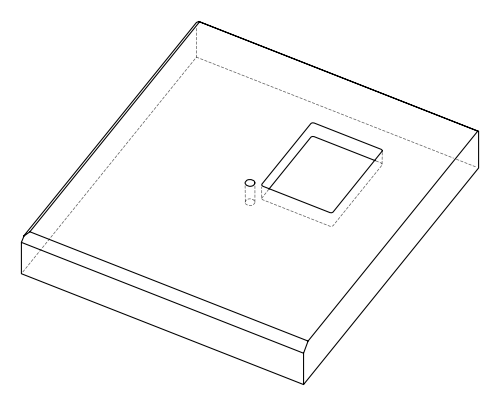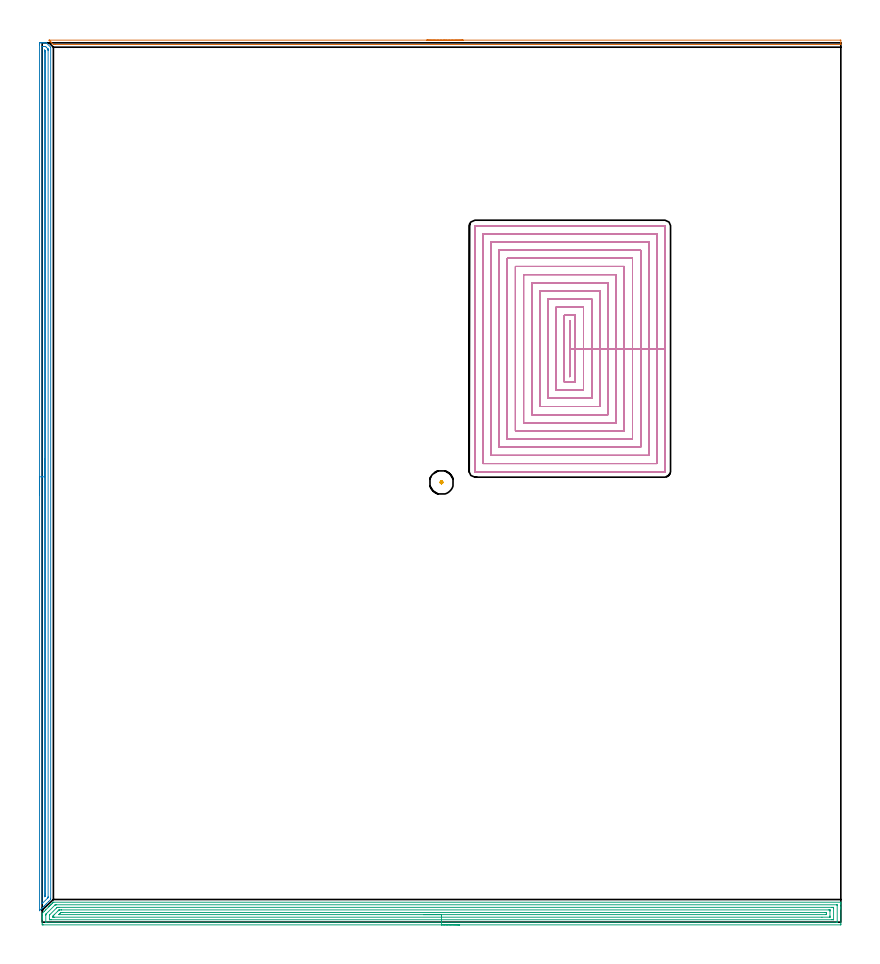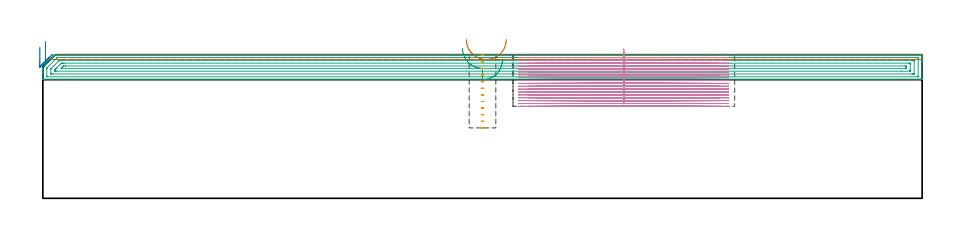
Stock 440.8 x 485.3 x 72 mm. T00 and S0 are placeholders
(PLAN: 5 operations, 2 tool changes, 161.4 min)
(1 AREA_MILL | FG_CHAMFER_SURFACE | UGT0205_001 | 3.64 min | 1275 mm3)
(2 AREA_MILL_1 | FG_CHAMFER_SURFACE_1 | UGT0205_001 | 11.57 min | 9267 mm3)
(3 AREA_MILL_2 | FG_CHAMFER_SURFACE_2 | UGT0205_001 | 17.79 min | 34279 mm3)
(4 MILL_RECTANGULAR_POCKET | POCKET_RECTANGULAR_STRAIGHT | NXT0201_008 | Follow Part, ap 1.5, ae 75% | 128.08 min | 407920 mm3)
(5 MILL_BLIND_HOLE_FROM_SOLID_MATERIAL | STEP1POCKET | UGT0201_129 | Spiral | 0.33 min | 5116 mm3)
(TOOL UGT0205_001 | Chamfer Mill 20 x 3 x 45 deg. | D20 FL50 Z2)
(TOOL NXT0201_008 | ENDMILL 6mm [2P460-0600-NA 1630] | D6 FL26 Z6)
(TOOL UGT0201_129 | Carbide End Mill 11.9 | D11.9 FL15 Z4)
(OP 1 AREA_MILL)
G17 G21 G94 G90
T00 M6
G54
G17 G0 G90 X212.3 Y486.8 S1061 M3
G43 Z82. H0
Z79.6
G94 G1 X212.338 Z78.728 F250.
X212.452 Z77.864
X212.641 Z77.012
X212.903 Z76.18
X213.237 Z75.374
X213.64 Z74.6
X214.109 Z73.864
X214.64 Z73.172
X215.229 Z72.529
X215.872 Z71.94
X216.564 Z71.409
X217.3 Z70.94
X218.074 Z70.537
X218.88 Z70.203
X219.712 Z69.941
X220.564 Z69.752
X221.429 Z69.638
X222.3 Z69.6
X440.466
X440.8 Y486.797 Z69.599
Y485.6 Z70.795
Y484.644 Z71.756
X440.797 Y484.519 Z71.873
X440.79 Y484.402 Z71.988
X440.634 Y484.4 Z72.
X7.088 Y484.401 Z71.999
X6.319 Y484.406 Z71.994
X6.25 Y484.409 Z71.991
X6.199 Y484.416 Z71.984
X6.187 Y484.42 Z71.98
X5.871 Y484.727 Z71.669
X4.998 Y485.6 Z70.796
X4.859 Y485.739 Z70.658
X4.705 Y485.893 Z70.504
X4.561 Y486.036 Z70.359
X4.413 Y486.186 Z70.212
X4.279 Y486.32 Z70.078
X4.125 Y486.473 Z69.922
X3.967 Y486.633 Z69.765
X3.85 Y486.748 Z69.646
X3.811 Y486.789 Z69.603
X3.894 Y486.796 Z69.601
X3.929 Y486.799
X222.3 Y486.8 Z69.6
X223.172 Z69.638
X224.037 Z69.752
X224.888 Z69.941
X225.72 Z70.203
X226.526 Z70.537
X227.3 Z70.94
X228.036 Z71.409
X228.728 Z71.94
X229.371 Z72.529
X229.961 Z73.172
X230.492 Z73.864
X230.96 Z74.6
X231.363 Z75.374
X231.697 Z76.18
X231.959 Z77.012
X232.148 Z77.864
X232.262 Z78.728
X232.3 Z79.6
G0 Z82.
M5
M2
(OP 2 AREA_MILL_1)
G17 G21 G94 G90
T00 M6
G54
G17 G0 G90 X-1.5 Y235.8 S1061 M3
G43 Z82. H0
Z75.8
G94 G1 Y235.838 Z74.928 F250.
Y235.952 Z74.064
Y236.141 Z73.212
Y236.403 Z72.38
Y236.737 Z71.574
Y237.14 Z70.8
Y237.609 Z70.064
Y238.14 Z69.372
Y238.729 Z68.729
Y239.372 Z68.14
Y240.064 Z67.608
Y240.8 Z67.14
Y241.574 Z66.737
Y242.38 Z66.403
Y243.212 Z66.141
Y244.064 Z65.952
Y244.929 Z65.838
Y245.8 Z65.8
Y484.254
X-1.499 Y484.686 Z65.801
X-1.494 Y485.141 Z65.802
X-1.491 Y485.29 Z65.805
X-1.045 Y485.3 Z66.249
X-0.493 Z66.804
X-0.163 Z67.133
X0.389 Z67.685
X0.718 Z68.014
X1.378 Z68.677
X2.152 Z69.451
X2.228 Y485.299 Z69.524
X2.301 Y485.29 Z69.595
X2.441 Y485.159 Z69.74
X2.453 Y485.148 Z69.753
X4.7 Y482.9 Z72.
Y13.165
X4.694 Y12.497 Z71.99
X4.687 Y12.487 Z71.986
X4.686 Y12.486 Z71.985
X3.58 Y11.379 Z70.878
X2.24 Y10.039 Z69.539
X1.794 Y9.593 Z69.092
X1.228 Y9.027 Z68.527
X1.012 Y8.811 Z68.309
X0.901 Y8.7 Z68.199
X0.368 Y8.168 Z67.667
X0.13 Y7.929 Z67.427
X0.008 Y7.807 Z67.305
X-0.492 Y7.308 Z66.808
X-0.751 Y7.047 Z66.545
X-0.885 Y6.914 Z66.412
X-1.333 Y6.467 Z65.966
X-1.486 Y6.322 Z65.813
X-1.498 Y6.313 Z65.801
X-1.5 Y6.46 Z65.8
Y245.8
X-0.086 Z67.214
X-0.085 Y483.104 Z67.215
X-0.084 Y483.206 Z67.216
X-0.082 Y483.256 Z67.218
X-0.079 Y483.277 Z67.221
X-0.068 Y483.29 Z67.232
X0.326 Y483.297 Z67.626
X0.718 Y483.299 Z68.018
X1.206 Y483.3 Z68.506
X1.6 Y483.297 Z68.9
X1.731 Y483.294 Z69.031
X1.835 Y483.29 Z69.135
X1.919 Y483.219 Z69.219
X2.248 Y482.9 Z69.548
X2.482 Y482.668 Z69.782
X3.139 Y482.007 Z70.439
X3.235 Y481.904 Z70.535
X3.279 Y481.85 Z70.579
X3.28 Y481.803 Z70.58
X3.283 Y481.6 Z70.583
X3.286 Y481.193 Z70.586
Y481.114
X3.285 Y14.058 Z70.585
X3.281 Y13.651 Z70.581
X3.279 Y13.554 Z70.579
X3.231 Y13.493 Z70.531
X3.137 Y13.394 Z70.437
X2.915 Y13.165 Z70.215
X0.035 Y10.285 Z67.335
X-0.054 Y10.199 Z67.246
X-0.07 Y10.186 Z67.23
X-0.078 Y10.18 Z67.222
X-0.08 Y10.213 Z67.22
X-0.085 Y10.406 Z67.215
X-0.086 Y245.8 Z67.214
X1.328 Z68.628
X1.329 Y480.496 Z68.629
X1.333 Y481.114 Z68.633
X1.335 Y481.269 Z68.635
X1.339 Y481.29 Z68.639
X1.391 Z68.691
X1.586 Y481.114 Z68.886
X1.6 Y481.1 Z68.9
X1.814 Y480.876 Z69.114
X1.865 Y480.821 Z69.165
X1.868 Y480.679 Z69.168
X1.87 Y480.496 Z69.17
X1.871 Y480.221 Z69.171
Y479.946
Y15.569
X1.87 Y14.951 Z69.17
X1.867 Y14.68 Z69.167
X1.865 Y14.589 Z69.165
X1.811 Y14.522 Z69.111
X1.6 Y14.302 Z68.9
X1.48 Y14.18 Z68.78
X1.358 Y14.058 Z68.658
X1.346 Y14.051 Z68.646
X1.338 Y14.048 Z68.638
X1.334 Y14.058 Z68.634
X1.332 Y14.08 Z68.632
X1.329 Y14.332 Z68.629
X1.328 Y245.8 Z68.628
Y246.672 Z68.666
Y247.537 Z68.78
Y248.388 Z68.969
Y249.22 Z69.231
Y250.026 Z69.565
Y250.8 Z69.968
Y251.536 Z70.437
Y252.228 Z70.968
Y252.871 Z71.557
Y253.461 Z72.201
Y253.992 Z72.893
Y254.46 Z73.628
Y254.863 Z74.402
Y255.197 Z75.208
Y255.459 Z76.04
Y255.648 Z76.892
Y255.762 Z77.757
Y255.8 Z78.628
G0 Z82.
M5
M2
(OP 3 AREA_MILL_2)
G17 G21 G94 G90
T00 M6
G54
G17 G0 G90 X230.4 Y-1.5 S1061 M3
G43 Z82. H0
Z69.5
G94 G1 X230.362 Z68.628 F250.
X230.248 Z67.763
X230.059 Z66.912
X229.797 Z66.08
X229.463 Z65.274
X229.06 Z64.5
X228.592 Z63.764
X228.06 Z63.072
X227.471 Z62.429
X226.828 Z61.84
X226.136 Z61.308
X225.4 Z60.84
X224.626 Z60.437
X223.82 Z60.103
X222.988 Z59.841
X222.136 Z59.652
X221.272 Z59.538
X220.4 Z59.5
X0.619
X0.121 Y-1.495 Z59.503
X0.009 Y-1.491 Z59.505
X0. Y-1.001 Z59.995
Y1.653 Z62.647
Y2.197 Z63.194
Y2.538 Z63.534
Y3.082 Z64.078
Y3.423 Z64.418
Y4.105 Z65.105
Y4.8 Z65.8
X1.066 Y5.866 Z66.865
X1.959 Y6.759 Z67.759
X3.636 Y8.437 Z69.435
X3.746 Y8.548 Z69.544
X4.087 Y8.887 Z69.886
X4.293 Y9.093 Z70.092
X4.521 Y9.322 Z70.32
X4.639 Y9.441 Z70.437
X5.007 Y9.807 Z70.807
X5.161 Y9.961 Z70.961
X5.699 Y10.501 Z71.496
X5.865 Y10.666 Z71.664
X5.979 Y10.78 Z71.778
X6.141 Y10.944 Z71.939
X6.168 Y10.967 Z71.963
X6.205 Y10.996 Z71.989
X6.426 Y11. Z72.
X440.628
X440.79 Y10.997 Z71.988
X440.793 Y10.979 Z71.97
X440.8 Y10.615 Z71.615
Y10.299 Z71.299
Y9.617 Z70.611
Y8.39 Z69.387
Y7.847 Z68.841
Y7.234 Z68.229
Y-1.001 Z59.996
X440.798 Y-1.276 Z59.722
X440.79 Y-1.492 Z59.506
X440.572 Y-1.499 Z59.499
X220.4 Y-1.5 Z59.5
Y-0.086 Z60.914
X2.374 Y-0.085 Z60.915
X2.01 Y-0.071 Z60.929
X2.005 Y0.04 Z61.04
X2.001 Y0.285 Z61.285
Y3.824 Z64.824
X2.01 Y4.308 Z65.308
X2.016 Y4.355 Z65.355
X2.05 Y4.395 Z65.395
X2.107 Y4.456 Z65.456
X6.873 Y9.223 Z70.223
X7.071 Y9.42 Z70.42
X7.173 Y9.518 Z70.518
X7.236 Y9.574 Z70.574
X7.336 Y9.579 Z70.579
X7.766 Y9.585 Z70.585
X7.797 Y9.586 Z70.586
X438.426 Y9.585 Z70.585
X438.79 Y9.571 Z70.571
X438.795 Y9.46 Z70.46
X438.799 Y9.215 Z70.215
Y0.367 Z61.367
X438.792 Y-0.035 Z60.965
X438.789 Y-0.08 Z60.92
X438.771 Y-0.082 Z60.918
X438.718 Y-0.085 Z60.915
X438.61 Y-0.086 Z60.914
X438.394
X220.4
Y1.328 Z62.328
X5.086 Y1.329 Z62.329
X4.519
X4.193 Y1.333 Z62.333
X4.084 Y1.335 Z62.335
X4.01 Y1.341 Z62.341
X4.006 Y1.462 Z62.462
X4.002 Y1.653 Z62.653
X4. Y1.844 Z62.844
X4.002 Y3.612 Z64.612
X4.01 Y3.804 Z64.804
X4.018 Y3.907 Z64.907
X4.063 Y3.956 Z64.956
X4.193 Y4.092 Z65.092
X7.947 Y7.847 Z68.847
X8.188 Y8.08 Z69.08
X8.257 Y8.146 Z69.146
X8.289 Y8.165 Z69.165
X8.337 Y8.167 Z69.167
X8.66 Y8.17 Z69.17
X9.226 Y8.171 Z69.171
X9.553
X435.714
X436.281 Y8.17 Z69.17
X436.607 Y8.167 Z69.167
X436.716 Y8.164 Z69.164
X436.79 Y8.158 Z69.158
X436.794 Y8.038 Z69.038
X436.798 Y7.847 Z68.847
X436.8 Y7.656 Z68.656
X436.799 Y1.463 Z62.463
X436.796 Y1.399 Z62.399
X436.79 Y1.349 Z62.349
X436.784 Y1.335 Z62.335
X436.77 Y1.334 Z62.334
X436.607 Y1.331 Z62.331
X436.042 Y1.329 Z62.329
X435.714 Y1.328 Z62.328
X220.4
Y2.743 Z63.743
X6.666
X6.115 Y2.744 Z63.744
X6.058 Y2.746 Z63.746
X6.021 Y2.749 Z63.749
X6.01 Y2.755 Z63.755
X6.008 Y2.778 Z63.778
X6.004 Y2.986 Z63.986
X6.005 Y3.397 Z64.397
X6.01 Y3.423 Z64.423
X6.426 Y3.865 Z64.865
X6.856 Y4.308 Z65.308
X6.864 Y4.316 Z65.316
X8.66 Y6.111 Z67.111
X9.089 Y6.537 Z67.537
X9.248 Y6.69 Z67.69
X9.304 Y6.743 Z67.743
X9.382 Y6.75 Z67.75
X9.553 Y6.754 Z67.754
X9.761 Y6.756 Z67.756
X10.447 Y6.757 Z67.757
X10.653
X434.134
X434.685 Y6.756 Z67.756
X434.742 Y6.754 Z67.754
X434.779 Y6.751 Z67.751
X434.79 Y6.745 Z67.745
X434.792 Y6.722 Z67.722
X434.797 Y6.514 Z67.514
X434.8 Y6.098 Z67.098
Y3.423 Z64.423
X434.796 Y2.991 Z63.991
X434.792 Y2.775 Z63.775
X434.79 Y2.753 Z63.753
X434.77 Y2.75 Z63.75
X434.712 Y2.746 Z63.746
X434.613 Y2.744 Z63.744
X430.387 Y2.743 Z63.743
X220.4
Y4.157 Z65.157
X9.401
X9.3 Y4.159 Z65.159
X9.219 Y4.161 Z65.161
X9.179 Y4.163 Z65.163
X9.193 Y4.182 Z65.182
X9.31 Y4.308 Z65.308
X9.429 Y4.43 Z65.43
X9.553 Y4.555 Z65.555
X9.874 Y4.875 Z65.875
X10.194 Y5.192 Z66.192
X10.322 Y5.315 Z66.315
X10.342 Y5.332 Z66.332
X10.372 Y5.336 Z66.336
X10.447 Y5.338 Z66.338
X11.188 Y5.343 Z66.343
X11.34
X432.14
X432.79 Y5.336 Z66.336
X432.793 Y5.285 Z66.285
X432.796 Y5.192 Z66.192
X432.8 Y4.539 Z65.539
X432.799 Y4.308 Z65.308
X432.797 Y4.226 Z65.226
X432.794 Y4.186 Z65.186
X432.791 Y4.171 Z65.171
X432.748 Y4.164 Z65.164
X432.445 Y4.159 Z65.159
X432.292 Y4.157 Z65.157
X220.4
X219.528 Z65.195
X218.664 Z65.309
X217.812 Z65.498
X216.98 Z65.76
X216.174 Z66.094
X215.4 Z66.497
X214.664 Z66.965
X213.972 Z67.496
X213.329 Z68.086
X212.74 Z68.729
X212.208 Z69.421
X211.74 Z70.157
X211.337 Z70.931
X211.003 Z71.737
X210.741 Z72.569
X210.552 Z73.42
X210.438 Z74.285
X210.4 Z75.157
G0 Z82.
M5
M2
(OP 4 MILL_RECTANGULAR_POCKET)
G17 G21 G94 G90
T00 M6
G54
G17 G0 G90 X291.2 Y302.166 S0 M3
G43 Z82. H1
Z75.
G94 G1 Y301.1 Z74.714 F250.
X291.3 Z74.687
Y316.5 Z70.561
Y331.9 F500.
X291.2
Y301.1
X291.3
Y316.5
X294.3
Y334.9
X288.2
Y298.1
X294.3
Y316.5
X298.8
Y339.4
X283.7
Y293.6
X298.8
Y316.5
X303.3
Y343.9
X279.2
Y289.1
X303.3
Y316.5
X307.8
Y348.4
X274.7
Y284.6
X307.8
Y316.5
X312.3
Y352.9
X270.2
Y280.1
X312.3
Y316.5
X316.8
Y357.4
X265.7
Y275.6
X316.8
Y316.5
X321.3
Y361.9
X261.2
Y271.1
X321.3
Y316.5
X325.8
Y366.4
X256.7
Y266.6
X325.8
Y316.5
X330.3
Y370.9
X252.2
Y262.1
X330.3
Y316.5
X334.8
Y375.4
X247.7
Y257.6
X334.8
Y316.5
X339.3
Y379.9
X243.2
Y253.1
X339.3
Y316.5
X343.8
Y384.3
X343.795 Y384.355
X343.755 Y384.395
X343.7 Y384.4
X238.8
X238.745 Y384.395
X238.705 Y384.355
X238.7 Y384.3
Y248.7
X238.705 Y248.645
X238.745 Y248.605
X238.8 Y248.6
X343.7
X343.755 Y248.605
X343.795 Y248.645
X343.8 Y248.7
Y316.5
Y317.5
G0 X291.2 Y302.166 Z73.561
G1 Y301.1 Z73.275 F250.
X291.3 Z73.249
Y316.5 Z69.122
Y331.9 F500.
X291.2
Y301.1
X291.3
Y316.5
X294.3
Y334.9
X288.2
Y298.1
X294.3
Y316.5
X298.8
Y339.4
X283.7
Y293.6
X298.8
Y316.5
X303.3
Y343.9
X279.2
Y289.1
X303.3
Y316.5
X307.8
Y348.4
X274.7
Y284.6
X307.8
Y316.5
X312.3
Y352.9
X270.2
Y280.1
X312.3
Y316.5
X316.8
Y357.4
X265.7
Y275.6
X316.8
Y316.5
X321.3
Y361.9
X261.2
Y271.1
X321.3
Y316.5
X325.8
Y366.4
X256.7
Y266.6
X325.8
Y316.5
X330.3
Y370.9
X252.2
Y262.1
X330.3
Y316.5
X334.8
Y375.4
X247.7
Y257.6
X334.8
Y316.5
X339.3
Y379.9
X243.2
Y253.1
X339.3
Y316.5
X343.8
Y384.3
X343.795 Y384.355
X343.755 Y384.395
X343.7 Y384.4
X238.8
X238.745 Y384.395
X238.705 Y384.355
X238.7 Y384.3
Y248.7
X238.705 Y248.645
X238.745 Y248.605
X238.8 Y248.6
X343.7
X343.755 Y248.605
X343.795 Y248.645
X343.8 Y248.7
Y316.5
Y317.5
G0 X291.2 Y302.166 Z72.122
G1 Y301.1 Z71.836 F250.
X291.3 Z71.81
Y316.5 Z67.683
Y331.9 F500.
X291.2
Y301.1
X291.3
Y316.5
X294.3
Y334.9
X288.2
Y298.1
X294.3
Y316.5
X298.8
Y339.4
X283.7
Y293.6
X298.8
Y316.5
X303.3
Y343.9
X279.2
Y289.1
X303.3
Y316.5
X307.8
Y348.4
X274.7
Y284.6
X307.8
Y316.5
X312.3
Y352.9
X270.2
Y280.1
X312.3
Y316.5
X316.8
Y357.4
X265.7
Y275.6
X316.8
Y316.5
X321.3
Y361.9
X261.2
Y271.1
X321.3
Y316.5
X325.8
Y366.4
X256.7
Y266.6
X325.8
Y316.5
X330.3
Y370.9
X252.2
Y262.1
X330.3
Y316.5
X334.8
Y375.4
X247.7
Y257.6
X334.8
Y316.5
X339.3
Y379.9
X243.2
Y253.1
X339.3
Y316.5
X343.8
Y384.3
X343.795 Y384.355
X343.755 Y384.395
X343.7 Y384.4
X238.8
X238.745 Y384.395
X238.705 Y384.355
X238.7 Y384.3
Y248.7
X238.705 Y248.645
X238.745 Y248.605
X238.8 Y248.6
X343.7
X343.755 Y248.605
X343.795 Y248.645
X343.8 Y248.7
Y316.5
Y317.5
G0 X291.2 Y302.166 Z70.683
G1 Y301.1 Z70.398 F250.
X291.3 Z70.371
Y316.5 Z66.244
Y331.9 F500.
X291.2
Y301.1
X291.3
Y316.5
X294.3
Y334.9
X288.2
Y298.1
X294.3
Y316.5
X298.8
Y339.4
X283.7
Y293.6
X298.8
Y316.5
X303.3
Y343.9
X279.2
Y289.1
X303.3
Y316.5
X307.8
Y348.4
X274.7
Y284.6
X307.8
Y316.5
X312.3
Y352.9
X270.2
Y280.1
X312.3
Y316.5
X316.8
Y357.4
X265.7
Y275.6
X316.8
Y316.5
X321.3
Y361.9
X261.2
Y271.1
X321.3
Y316.5
X325.8
Y366.4
X256.7
Y266.6
X325.8
Y316.5
X330.3
Y370.9
X252.2
Y262.1
X330.3
Y316.5
X334.8
Y375.4
X247.7
Y257.6
X334.8
Y316.5
X339.3
Y379.9
X243.2
Y253.1
X339.3
Y316.5
X343.8
Y384.3
X343.795 Y384.355
X343.755 Y384.395
X343.7 Y384.4
X238.8
X238.745 Y384.395
X238.705 Y384.355
X238.7 Y384.3
Y248.7
X238.705 Y248.645
X238.745 Y248.605
X238.8 Y248.6
X343.7
X343.755 Y248.605
X343.795 Y248.645
X343.8 Y248.7
Y316.5
Y317.5
G0 X291.2 Y302.166 Z69.244
G1 Y301.1 Z68.959 F250.
X291.3 Z68.932
Y316.5 Z64.805
Y331.9 F500.
X291.2
Y301.1
X291.3
Y316.5
X294.3
Y334.9
X288.2
Y298.1
X294.3
Y316.5
X298.8
Y339.4
X283.7
Y293.6
X298.8
Y316.5
X303.3
Y343.9
X279.2
Y289.1
X303.3
Y316.5
X307.8
Y348.4
X274.7
Y284.6
X307.8
Y316.5
X312.3
Y352.9
X270.2
Y280.1
X312.3
Y316.5
X316.8
Y357.4
X265.7
Y275.6
X316.8
Y316.5
X321.3
Y361.9
X261.2
Y271.1
X321.3
Y316.5
X325.8
Y366.4
X256.7
Y266.6
X325.8
Y316.5
X330.3
Y370.9
X252.2
Y262.1
X330.3
Y316.5
X334.8
Y375.4
X247.7
Y257.6
X334.8
Y316.5
X339.3
Y379.9
X243.2
Y253.1
X339.3
Y316.5
X343.8
Y384.3
X343.795 Y384.355
X343.755 Y384.395
X343.7 Y384.4
X238.8
X238.745 Y384.395
X238.705 Y384.355
X238.7 Y384.3
Y248.7
X238.705 Y248.645
X238.745 Y248.605
X238.8 Y248.6
X343.7
X343.755 Y248.605
X343.795 Y248.645
X343.8 Y248.7
Y316.5
Y317.5
G0 X291.2 Y302.166 Z67.805
G1 Y301.1 Z67.52 F250.
X291.3 Z67.493
Y316.5 Z63.367
Y331.9 F500.
X291.2
Y301.1
X291.3
Y316.5
X294.3
Y334.9
X288.2
Y298.1
X294.3
Y316.5
X298.8
Y339.4
X283.7
Y293.6
X298.8
Y316.5
X303.3
Y343.9
X279.2
Y289.1
X303.3
Y316.5
X307.8
Y348.4
X274.7
Y284.6
X307.8
Y316.5
X312.3
Y352.9
X270.2
Y280.1
X312.3
Y316.5
X316.8
Y357.4
X265.7
Y275.6
X316.8
Y316.5
X321.3
Y361.9
X261.2
Y271.1
X321.3
Y316.5
X325.8
Y366.4
X256.7
Y266.6
X325.8
Y316.5
X330.3
Y370.9
X252.2
Y262.1
X330.3
Y316.5
X334.8
Y375.4
X247.7
Y257.6
X334.8
Y316.5
X339.3
Y379.9
X243.2
Y253.1
X339.3
Y316.5
X343.8
Y384.3
X343.795 Y384.355
X343.755 Y384.395
X343.7 Y384.4
X238.8
X238.745 Y384.395
X238.705 Y384.355
X238.7 Y384.3
Y248.7
X238.705 Y248.645
X238.745 Y248.605
X238.8 Y248.6
X343.7
X343.755 Y248.605
X343.795 Y248.645
X343.8 Y248.7
Y316.5
Y317.5
G0 X291.2 Y302.166 Z66.367
G1 Y301.1 Z66.081 F250.
X291.3 Z66.054
Y316.5 Z61.928
Y331.9 F500.
X291.2
Y301.1
X291.3
Y316.5
X294.3
Y334.9
X288.2
Y298.1
X294.3
Y316.5
X298.8
Y339.4
X283.7
Y293.6
X298.8
Y316.5
X303.3
Y343.9
X279.2
Y289.1
X303.3
Y316.5
X307.8
Y348.4
X274.7
Y284.6
X307.8
Y316.5
X312.3
Y352.9
X270.2
Y280.1
X312.3
Y316.5
X316.8
Y357.4
X265.7
Y275.6
X316.8
Y316.5
X321.3
Y361.9
X261.2
Y271.1
X321.3
Y316.5
X325.8
Y366.4
X256.7
Y266.6
X325.8
Y316.5
X330.3
Y370.9
X252.2
Y262.1
X330.3
Y316.5
X334.8
Y375.4
X247.7
Y257.6
X334.8
Y316.5
X339.3
Y379.9
X243.2
Y253.1
X339.3
Y316.5
X343.8
Y384.3
X343.795 Y384.355
X343.755 Y384.395
X343.7 Y384.4
X238.8
X238.745 Y384.395
X238.705 Y384.355
X238.7 Y384.3
Y248.7
X238.705 Y248.645
X238.745 Y248.605
X238.8 Y248.6
X343.7
X343.755 Y248.605
X343.795 Y248.645
X343.8 Y248.7
Y316.5
Y317.5
G0 X291.2 Y302.166 Z64.928
G1 Y301.1 Z64.642 F250.
X291.3 Z64.615
Y316.5 Z60.489
Y331.9 F500.
X291.2
Y301.1
X291.3
Y316.5
X294.3
Y334.9
X288.2
Y298.1
X294.3
Y316.5
X298.8
Y339.4
X283.7
Y293.6
X298.8
Y316.5
X303.3
Y343.9
X279.2
Y289.1
X303.3
Y316.5
X307.8
Y348.4
X274.7
Y284.6
X307.8
Y316.5
X312.3
Y352.9
X270.2
Y280.1
X312.3
Y316.5
X316.8
Y357.4
X265.7
Y275.6
X316.8
Y316.5
X321.3
Y361.9
X261.2
Y271.1
X321.3
Y316.5
X325.8
Y366.4
X256.7
Y266.6
X325.8
Y316.5
X330.3
Y370.9
X252.2
Y262.1
X330.3
Y316.5
X334.8
Y375.4
X247.7
Y257.6
X334.8
Y316.5
X339.3
Y379.9
X243.2
Y253.1
X339.3
Y316.5
X343.8
Y384.3
X343.795 Y384.355
X343.755 Y384.395
X343.7 Y384.4
X238.8
X238.745 Y384.395
X238.705 Y384.355
X238.7 Y384.3
Y248.7
X238.705 Y248.645
X238.745 Y248.605
X238.8 Y248.6
X343.7
X343.755 Y248.605
X343.795 Y248.645
X343.8 Y248.7
Y316.5
Y317.5
G0 X291.2 Y302.166 Z63.489
G1 Y301.1 Z63.203 F250.
X291.3 Z63.176
Y316.5 Z59.05
Y331.9 F500.
X291.2
Y301.1
X291.3
Y316.5
X294.3
Y334.9
X288.2
Y298.1
X294.3
Y316.5
X298.8
Y339.4
X283.7
Y293.6
X298.8
Y316.5
X303.3
Y343.9
X279.2
Y289.1
X303.3
Y316.5
X307.8
Y348.4
X274.7
Y284.6
X307.8
Y316.5
X312.3
Y352.9
X270.2
Y280.1
X312.3
Y316.5
X316.8
Y357.4
X265.7
Y275.6
X316.8
Y316.5
X321.3
Y361.9
X261.2
Y271.1
X321.3
Y316.5
X325.8
Y366.4
X256.7
Y266.6
X325.8
Y316.5
X330.3
Y370.9
X252.2
Y262.1
X330.3
Y316.5
X334.8
Y375.4
X247.7
Y257.6
X334.8
Y316.5
X339.3
Y379.9
X243.2
Y253.1
X339.3
Y316.5
X343.8
Y384.3
X343.795 Y384.355
X343.755 Y384.395
X343.7 Y384.4
X238.8
X238.745 Y384.395
X238.705 Y384.355
X238.7 Y384.3
Y248.7
X238.705 Y248.645
X238.745 Y248.605
X238.8 Y248.6
X343.7
X343.755 Y248.605
X343.795 Y248.645
X343.8 Y248.7
Y316.5
Y317.5
G0 X291.2 Y302.166 Z62.05
G1 Y301.1 Z61.764 F250.
X291.3 Z61.737
Y316.5 Z57.611
Y331.9 F500.
X291.2
Y301.1
X291.3
Y316.5
X294.3
Y334.9
X288.2
Y298.1
X294.3
Y316.5
X298.8
Y339.4
X283.7
Y293.6
X298.8
Y316.5
X303.3
Y343.9
X279.2
Y289.1
X303.3
Y316.5
X307.8
Y348.4
X274.7
Y284.6
X307.8
Y316.5
X312.3
Y352.9
X270.2
Y280.1
X312.3
Y316.5
X316.8
Y357.4
X265.7
Y275.6
X316.8
Y316.5
X321.3
Y361.9
X261.2
Y271.1
X321.3
Y316.5
X325.8
Y366.4
X256.7
Y266.6
X325.8
Y316.5
X330.3
Y370.9
X252.2
Y262.1
X330.3
Y316.5
X334.8
Y375.4
X247.7
Y257.6
X334.8
Y316.5
X339.3
Y379.9
X243.2
Y253.1
X339.3
Y316.5
X343.8
Y384.3
X343.795 Y384.355
X343.755 Y384.395
X343.7 Y384.4
X238.8
X238.745 Y384.395
X238.705 Y384.355
X238.7 Y384.3
Y248.7
X238.705 Y248.645
X238.745 Y248.605
X238.8 Y248.6
X343.7
X343.755 Y248.605
X343.795 Y248.645
X343.8 Y248.7
Y316.5
Y317.5
G0 X291.2 Y302.166 Z60.611
G1 Y301.1 Z60.325 F250.
X291.3 Z60.299
Y316.5 Z56.172
Y331.9 F500.
X291.2
Y301.1
X291.3
Y316.5
X294.3
Y334.9
X288.2
Y298.1
X294.3
Y316.5
X298.8
Y339.4
X283.7
Y293.6
X298.8
Y316.5
X303.3
Y343.9
X279.2
Y289.1
X303.3
Y316.5
X307.8
Y348.4
X274.7
Y284.6
X307.8
Y316.5
X312.3
Y352.9
X270.2
Y280.1
X312.3
Y316.5
X316.8
Y357.4
X265.7
Y275.6
X316.8
Y316.5
X321.3
Y361.9
X261.2
Y271.1
X321.3
Y316.5
X325.8
Y366.4
X256.7
Y266.6
X325.8
Y316.5
X330.3
Y370.9
X252.2
Y262.1
X330.3
Y316.5
X334.8
Y375.4
X247.7
Y257.6
X334.8
Y316.5
X339.3
Y379.9
X243.2
Y253.1
X339.3
Y316.5
X343.8
Y384.3
X343.795 Y384.355
X343.755 Y384.395
X343.7 Y384.4
X238.8
X238.745 Y384.395
X238.705 Y384.355
X238.7 Y384.3
Y248.7
X238.705 Y248.645
X238.745 Y248.605
X238.8 Y248.6
X343.7
X343.755 Y248.605
X343.795 Y248.645
X343.8 Y248.7
Y316.5
Y317.5
G0 X291.2 Y302.166 Z59.172
G1 Y301.1 Z58.887 F250.
X291.3 Z58.86
Y316.5 Z54.733
Y331.9 F500.
X291.2
Y301.1
X291.3
Y316.5
X294.3
Y334.9
X288.2
Y298.1
X294.3
Y316.5
X298.8
Y339.4
X283.7
Y293.6
X298.8
Y316.5
X303.3
Y343.9
X279.2
Y289.1
X303.3
Y316.5
X307.8
Y348.4
X274.7
Y284.6
X307.8
Y316.5
X312.3
Y352.9
X270.2
Y280.1
X312.3
Y316.5
X316.8
Y357.4
X265.7
Y275.6
X316.8
Y316.5
X321.3
Y361.9
X261.2
Y271.1
X321.3
Y316.5
X325.8
Y366.4
X256.7
Y266.6
X325.8
Y316.5
X330.3
Y370.9
X252.2
Y262.1
X330.3
Y316.5
X334.8
Y375.4
X247.7
Y257.6
X334.8
Y316.5
X339.3
Y379.9
X243.2
Y253.1
X339.3
Y316.5
X343.8
Y384.3
X343.795 Y384.355
X343.755 Y384.395
X343.7 Y384.4
X238.8
X238.745 Y384.395
X238.705 Y384.355
X238.7 Y384.3
Y248.7
X238.705 Y248.645
X238.745 Y248.605
X238.8 Y248.6
X343.7
X343.755 Y248.605
X343.795 Y248.645
X343.8 Y248.7
Y316.5
Y317.5
G0 X291.2 Y302.166 Z57.733
G1 Y301.1 Z57.448 F250.
X291.3 Z57.421
Y316.5 Z53.294
Y331.9 F500.
X291.2
Y301.1
X291.3
Y316.5
X294.3
Y334.9
X288.2
Y298.1
X294.3
Y316.5
X298.8
Y339.4
X283.7
Y293.6
X298.8
Y316.5
X303.3
Y343.9
X279.2
Y289.1
X303.3
Y316.5
X307.8
Y348.4
X274.7
Y284.6
X307.8
Y316.5
X312.3
Y352.9
X270.2
Y280.1
X312.3
Y316.5
X316.8
Y357.4
X265.7
Y275.6
X316.8
Y316.5
X321.3
Y361.9
X261.2
Y271.1
X321.3
Y316.5
X325.8
Y366.4
X256.7
Y266.6
X325.8
Y316.5
X330.3
Y370.9
X252.2
Y262.1
X330.3
Y316.5
X334.8
Y375.4
X247.7
Y257.6
X334.8
Y316.5
X339.3
Y379.9
X243.2
Y253.1
X339.3
Y316.5
X343.8
Y384.3
X343.795 Y384.355
X343.755 Y384.395
X343.7 Y384.4
X238.8
X238.745 Y384.395
X238.705 Y384.355
X238.7 Y384.3
Y248.7
X238.705 Y248.645
X238.745 Y248.605
X238.8 Y248.6
X343.7
X343.755 Y248.605
X343.795 Y248.645
X343.8 Y248.7
Y316.5
Y317.5
G0 X291.2 Y302.166 Z56.294
G1 Y301.1 Z56.009 F250.
X291.3 Z55.982
Y316.5 Z51.856
Y331.9 F500.
X291.2
Y301.1
X291.3
Y316.5
X294.3
Y334.9
X288.2
Y298.1
X294.3
Y316.5
X298.8
Y339.4
X283.7
Y293.6
X298.8
Y316.5
X303.3
Y343.9
X279.2
Y289.1
X303.3
Y316.5
X307.8
Y348.4
X274.7
Y284.6
X307.8
Y316.5
X312.3
Y352.9
X270.2
Y280.1
X312.3
Y316.5
X316.8
Y357.4
X265.7
Y275.6
X316.8
Y316.5
X321.3
Y361.9
X261.2
Y271.1
X321.3
Y316.5
X325.8
Y366.4
X256.7
Y266.6
X325.8
Y316.5
X330.3
Y370.9
X252.2
Y262.1
X330.3
Y316.5
X334.8
Y375.4
X247.7
Y257.6
X334.8
Y316.5
X339.3
Y379.9
X243.2
Y253.1
X339.3
Y316.5
X343.8
Y384.3
X343.795 Y384.355
X343.755 Y384.395
X343.7 Y384.4
X238.8
X238.745 Y384.395
X238.705 Y384.355
X238.7 Y384.3
Y248.7
X238.705 Y248.645
X238.745 Y248.605
X238.8 Y248.6
X343.7
X343.755 Y248.605
X343.795 Y248.645
X343.8 Y248.7
Y316.5
Y317.5
G0 X291.2 Y302.166 Z54.856
G1 Y301.1 Z54.57 F250.
X291.3 Z54.543
Y316.5 Z50.417
Y331.9 F500.
X291.2
Y301.1
X291.3
Y316.5
X294.3
Y334.9
X288.2
Y298.1
X294.3
Y316.5
X298.8
Y339.4
X283.7
Y293.6
X298.8
Y316.5
X303.3
Y343.9
X279.2
Y289.1
X303.3
Y316.5
X307.8
Y348.4
X274.7
Y284.6
X307.8
Y316.5
X312.3
Y352.9
X270.2
Y280.1
X312.3
Y316.5
X316.8
Y357.4
X265.7
Y275.6
X316.8
Y316.5
X321.3
Y361.9
X261.2
Y271.1
X321.3
Y316.5
X325.8
Y366.4
X256.7
Y266.6
X325.8
Y316.5
X330.3
Y370.9
X252.2
Y262.1
X330.3
Y316.5
X334.8
Y375.4
X247.7
Y257.6
X334.8
Y316.5
X339.3
Y379.9
X243.2
Y253.1
X339.3
Y316.5
X343.8
Y384.3
X343.795 Y384.355
X343.755 Y384.395
X343.7 Y384.4
X238.8
X238.745 Y384.395
X238.705 Y384.355
X238.7 Y384.3
Y248.7
X238.705 Y248.645
X238.745 Y248.605
X238.8 Y248.6
X343.7
X343.755 Y248.605
X343.795 Y248.645
X343.8 Y248.7
Y316.5
Y317.5
G0 X291.2 Y302.166 Z53.417
G1 Y301.1 Z53.131 F250.
X291.3 Z53.104
Y316.5 Z48.978
Y331.9 F500.
X291.2
Y301.1
X291.3
Y316.5
X294.3
Y334.9
X288.2
Y298.1
X294.3
Y316.5
X298.8
Y339.4
X283.7
Y293.6
X298.8
Y316.5
X303.3
Y343.9
X279.2
Y289.1
X303.3
Y316.5
X307.8
Y348.4
X274.7
Y284.6
X307.8
Y316.5
X312.3
Y352.9
X270.2
Y280.1
X312.3
Y316.5
X316.8
Y357.4
X265.7
Y275.6
X316.8
Y316.5
X321.3
Y361.9
X261.2
Y271.1
X321.3
Y316.5
X325.8
Y366.4
X256.7
Y266.6
X325.8
Y316.5
X330.3
Y370.9
X252.2
Y262.1
X330.3
Y316.5
X334.8
Y375.4
X247.7
Y257.6
X334.8
Y316.5
X339.3
Y379.9
X243.2
Y253.1
X339.3
Y316.5
X343.8
Y384.3
X343.795 Y384.355
X343.755 Y384.395
X343.7 Y384.4
X238.8
X238.745 Y384.395
X238.705 Y384.355
X238.7 Y384.3
Y248.7
X238.705 Y248.645
X238.745 Y248.605
X238.8 Y248.6
X343.7
X343.755 Y248.605
X343.795 Y248.645
X343.8 Y248.7
Y316.5
Y317.5
G0 X291.2 Y302.166 Z51.978
G1 Y301.1 Z51.692 F250.
X291.3 Z51.665
Y316.5 Z47.539
Y331.9 F500.
X291.2
Y301.1
X291.3
Y316.5
X294.3
Y334.9
X288.2
Y298.1
X294.3
Y316.5
X298.8
Y339.4
X283.7
Y293.6
X298.8
Y316.5
X303.3
Y343.9
X279.2
Y289.1
X303.3
Y316.5
X307.8
Y348.4
X274.7
Y284.6
X307.8
Y316.5
X312.3
Y352.9
X270.2
Y280.1
X312.3
Y316.5
X316.8
Y357.4
X265.7
Y275.6
X316.8
Y316.5
X321.3
Y361.9
X261.2
Y271.1
X321.3
Y316.5
X325.8
Y366.4
X256.7
Y266.6
X325.8
Y316.5
X330.3
Y370.9
X252.2
Y262.1
X330.3
Y316.5
X334.8
Y375.4
X247.7
Y257.6
X334.8
Y316.5
X339.3
Y379.9
X243.2
Y253.1
X339.3
Y316.5
X343.8
Y384.3
X343.795 Y384.355
X343.755 Y384.395
X343.7 Y384.4
X238.8
X238.745 Y384.395
X238.705 Y384.355
X238.7 Y384.3
Y248.7
X238.705 Y248.645
X238.745 Y248.605
X238.8 Y248.6
X343.7
X343.755 Y248.605
X343.795 Y248.645
X343.8 Y248.7
Y316.5
Y317.5
G0 X291.2 Y302.166 Z50.539
G1 Y301.1 Z50.253 F250.
X291.3 Z50.226
Y316.5 Z46.1
Y331.9 F500.
X291.2
Y301.1
X291.3
Y316.5
X294.3
Y334.9
X288.2
Y298.1
X294.3
Y316.5
X298.8
Y339.4
X283.7
Y293.6
X298.8
Y316.5
X303.3
Y343.9
X279.2
Y289.1
X303.3
Y316.5
X307.8
Y348.4
X274.7
Y284.6
X307.8
Y316.5
X312.3
Y352.9
X270.2
Y280.1
X312.3
Y316.5
X316.8
Y357.4
X265.7
Y275.6
X316.8
Y316.5
X321.3
Y361.9
X261.2
Y271.1
X321.3
Y316.5
X325.8
Y366.4
X256.7
Y266.6
X325.8
Y316.5
X330.3
Y370.9
X252.2
Y262.1
X330.3
Y316.5
X334.8
Y375.4
X247.7
Y257.6
X334.8
Y316.5
X339.3
Y379.9
X243.2
Y253.1
X339.3
Y316.5
X343.8
Y384.3
X343.795 Y384.355
X343.755 Y384.395
X343.7 Y384.4
X238.8
X238.745 Y384.395
X238.705 Y384.355
X238.7 Y384.3
Y248.7
X238.705 Y248.645
X238.745 Y248.605
X238.8 Y248.6
X343.7
X343.755 Y248.605
X343.795 Y248.645
X343.8 Y248.7
Y316.5
Y317.5
G0 Z82.
M5
M2
(OP 5 MILL_BLIND_HOLE_FROM_SOLID_MATERIAL)
G17 G21 G94 G90
T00 M6
G54
G17 G0 G90 X220.4 Y242.7 S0 M3
G43 Z82. H0
Z71.692
G94 G3 X220.75 Y243.05 R0.35 F250.
X220.4 Y243.4 R0.35
X219.7 Y242.7 R0.7
X220.4 Y243.4 R-0.7
X220.05 Y243.05 R0.35
X220.4 Y242.7 R0.35
G0 Z68.383
G3 X220.75 Y243.05 R0.35
X220.4 Y243.4 R0.35
X219.7 Y242.7 R0.7
X220.4 Y243.4 R-0.7
X220.05 Y243.05 R0.35
X220.4 Y242.7 R0.35
G0 Z65.075
G3 X220.75 Y243.05 R0.35
X220.4 Y243.4 R0.35
X219.7 Y242.7 R0.7
X220.4 Y243.4 R-0.7
X220.05 Y243.05 R0.35
X220.4 Y242.7 R0.35
G0 Z61.767
G3 X220.75 Y243.05 R0.35
X220.4 Y243.4 R0.35
X219.7 Y242.7 R0.7
X220.4 Y243.4 R-0.7
X220.05 Y243.05 R0.35
X220.4 Y242.7 R0.35
G0 Z58.458
G3 X220.75 Y243.05 R0.35
X220.4 Y243.4 R0.35
X219.7 Y242.7 R0.7
X220.4 Y243.4 R-0.7
X220.05 Y243.05 R0.35
X220.4 Y242.7 R0.35
G0 Z55.15
G3 X220.75 Y243.05 R0.35
X220.4 Y243.4 R0.35
X219.7 Y242.7 R0.7
X220.4 Y243.4 R-0.7
X220.05 Y243.05 R0.35
X220.4 Y242.7 R0.35
G0 Z51.842
G3 X220.75 Y243.05 R0.35
X220.4 Y243.4 R0.35
X219.7 Y242.7 R0.7
X220.4 Y243.4 R-0.7
X220.05 Y243.05 R0.35
X220.4 Y242.7 R0.35
G0 Z48.533
G3 X220.75 Y243.05 R0.35
X220.4 Y243.4 R0.35
X219.7 Y242.7 R0.7
X220.4 Y243.4 R-0.7
X220.05 Y243.05 R0.35
X220.4 Y242.7 R0.35
G0 Z45.225
G3 X220.75 Y243.05 R0.35
X220.4 Y243.4 R0.35
X219.7 Y242.7 R0.7
X220.4 Y243.4 R-0.7
X220.05 Y243.05 R0.35
X220.4 Y242.7 R0.35
G0 Z41.917
G3 X220.75 Y243.05 R0.35
X220.4 Y243.4 R0.35
X219.7 Y242.7 R0.7
X220.4 Y243.4 R-0.7
X220.05 Y243.05 R0.35
X220.4 Y242.7 R0.35
G0 Z38.608
G3 X220.75 Y243.05 R0.35
X220.4 Y243.4 R0.35
X219.7 Y242.7 R0.7
X220.4 Y243.4 R-0.7
X220.05 Y243.05 R0.35
X220.4 Y242.7 R0.35
G0 Z35.3
G3 X220.75 Y243.05 R0.35
X220.4 Y243.4 R0.35
X219.7 Y242.7 R0.7
X220.4 Y243.4 R-0.7
X220.05 Y243.05 R0.35
X220.4 Y242.7 R0.35
G0 Z82.
M5
M2
